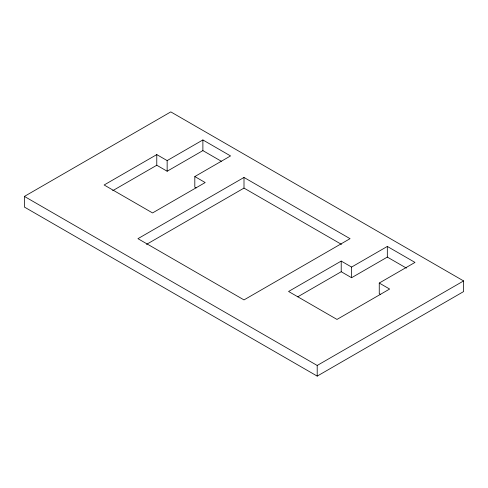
<?xml version="1.0" encoding="UTF-8"?>
<svg xmlns="http://www.w3.org/2000/svg" width="488" height="488" viewBox="0 0 488 488"><rect width="100%" height="100%" fill="white"/><g stroke="black" fill="none" stroke-linecap="round" stroke-linejoin="round"><path stroke-width="0.73" d="M24.4 196.414L170.8 111.892L463.6 280.935L463.6 291.586L317.2 376.108L24.4 207.064L24.4 196.414L317.2 365.463L463.6 280.935M194.816 176.558L230.549 155.928L202.886 139.952L167.152 160.589L156.776 154.598L104.133 184.989L152.549 212.939L205.192 182.549L194.816 176.558L194.816 187.209L196.115 187.959M112.685 190.698L156.776 165.243L167.152 171.233L202.886 150.603L221.326 161.254M244 177.449L137.945 238.675L244 299.906L350.055 238.675L244 177.449L244 188.094L341.49 244.378M146.51 244.378L244 188.094M379.255 283.046L414.989 262.416L387.326 246.44L351.592 267.07L341.216 261.08L288.573 291.476L336.988 319.426L389.631 289.036L379.255 283.046L379.255 293.691L380.555 294.441M297.784 296.808L341.216 271.731L351.592 277.721L387.326 257.091L406.431 268.119M387.326 246.44L387.326 257.091M351.592 267.07L351.592 277.721M341.216 261.08L341.216 271.731M317.2 365.463L317.2 376.108M202.886 139.952L202.886 150.603M167.152 160.589L167.152 171.233M156.776 154.598L156.776 165.243"/></g></svg>
